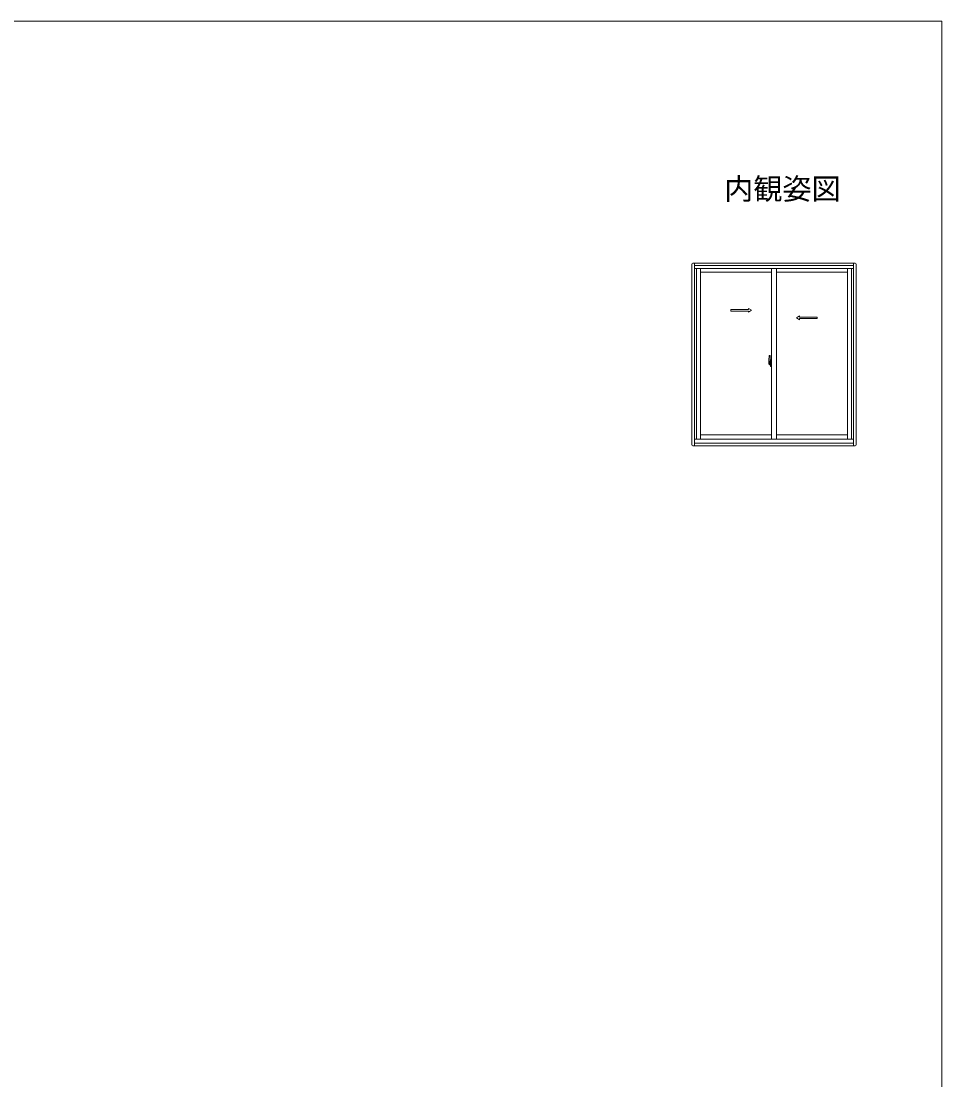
# Model space of a CAD drawing. Units: millimetres, scale not verified. Extents: x -495 to 495, y -800 to 801.
# Drawn here: x 21 to 495, y 214 to 760 of the extents above; entities that cross this region are included whole.
import ezdxf
from ezdxf.enums import TextEntityAlignment as Align

# ---------------------------------------------------------------- set-up
doc = ezdxf.new("R2010")
doc.units = ezdxf.units.MM
doc.header["$LTSCALE"] = 4
doc.linetypes.add('DASHED3', pattern=[4, 3, -1])
doc.layers.add('0-0_0', color=7, linetype='Continuous', lineweight=9)
doc.layers.add('0-4_YKK_12', color=4, linetype='Continuous', lineweight=9)
doc.layers.add('0-1_USER1', color=3, linetype='Continuous')
doc.styles.add('ＭＳ ゴシック', font='')
doc.styles.get('ＭＳ ゴシック').set_extended_font_data('MS Gothic')

msp = doc.modelspace()

# ---------------------------------------------------------------- linework, layer by layer
at = {"layer": '0-0_0'}
for p, q in [((-495, 760), (495, 760)), ((495, 760), (495, -800))]:
    msp.add_line(p, q, dxfattribs=at)
at = {"layer": '0-4_YKK_12'}
for p, q in [((366.199, 634.778), (366.199, 541.628)), ((450.399, 635.278), (366.699, 635.278)), ((367.549, 635.278), (367.549, 541.128)), ((449.549, 634.028), (367.549, 634.028)), ((449.549, 541.128), (449.549, 635.278)), ((450.899, 541.628), (450.899, 634.778)), ((449.549, 632.528), (367.549, 632.528)), ((368.549, 632.528), (368.549, 544.528)), ((370.649, 632.528), (370.649, 544.528)), ((407.299, 630.578), (370.649, 630.578)), ((407.299, 632.528), (407.299, 544.528)), ((409.799, 632.528), (409.799, 544.528)), ((446.449, 630.578), (409.799, 630.578)), ((446.449, 544.528), (446.449, 632.528)), ((448.549, 544.528), (448.549, 632.528)), ((386.272, 611.371), (395.439, 611.371)), ((386.272, 610.621), (386.272, 611.371)), ((395.439, 611.371), (395.439, 611.996)), ((395.439, 611.996), (396.939, 610.996)), ((386.272, 610.621), (395.439, 610.621)), ((395.439, 609.996), (396.939, 610.996)), ((395.439, 609.996), (395.439, 610.621)), ((421.66, 608.12), (420.16, 607.12)), ((421.66, 606.12), (420.16, 607.12)), ((421.66, 607.495), (421.66, 608.12)), ((430.727, 607.494), (421.66, 607.495)), ((421.66, 606.12), (421.66, 606.745)), ((430.727, 606.744), (421.66, 606.745)), ((430.727, 606.744), (430.727, 607.494)), ((405.818, 583.778), (407.473, 583.778)), ((405.899, 584.508), (405.899, 583.291)), ((406.142, 587.762), (406.574, 587.777)), ((406.409, 584.196), (406.409, 583.378)), ((406.584, 584.196), (406.409, 584.196)), ((406.424, 583.864), (406.409, 583.864)), ((406.424, 583.75), (406.424, 583.948)), ((406.424, 583.75), (406.524, 583.75)), ((406.424, 583.75), (406.424, 583.75)), ((406.424, 583.676), (406.424, 583.75)), ((406.524, 584.368), (406.524, 584.418)), ((406.524, 584.196), (406.524, 583.973)), ((406.524, 584.196), (406.524, 583.973)), ((406.599, 584.077), (406.524, 584.077)), ((406.524, 583.75), (406.524, 582.952)), ((406.694, 583.75), (406.524, 583.75)), ((406.524, 583.75), (406.524, 583.75)), ((406.524, 583.676), (406.524, 583.75)), ((406.584, 584.493), (406.584, 584.196)), ((406.599, 584.493), (406.584, 584.493)), ((406.599, 587.752), (406.599, 584.493)), ((406.599, 584.532), (406.599, 583.973)), ((406.599, 583.973), (406.599, 584.326)), ((406.599, 584.035), (406.599, 584.27)), ((406.599, 583.75), (406.599, 582.952)), ((406.599, 583.23), (406.599, 583.75)), ((406.624, 584.351), (406.724, 584.353)), ((406.724, 585.458), (406.724, 584.553)), ((406.849, 584.553), (406.724, 584.553)), ((406.724, 584.186), (406.724, 584.498)), ((406.749, 584.528), (406.749, 584.553)), ((406.874, 584.528), (406.749, 584.528)), ((406.874, 584.528), (406.749, 584.523)), ((406.773, 584.112), (406.773, 583.444)), ((406.849, 585.508), (406.774, 585.508)), ((406.784, 584.111), (406.784, 583.094)), ((407.269, 584.152), (406.809, 584.136)), ((406.849, 585.508), (406.849, 584.553)), ((406.849, 585.483), (406.874, 585.483)), ((406.874, 585.513), (407.299, 585.528)), ((406.874, 585.513), (406.874, 584.528)), ((406.874, 585.483), (406.874, 584.528)), ((406.954, 584.268), (406.954, 584.198)), ((407.139, 584.293), (406.979, 584.293)), ((406.979, 584.173), (407.139, 584.173)), ((407.164, 584.268), (407.164, 584.198)), ((407.284, 584.137), (407.284, 583.068)), ((407.284, 584.137), (407.284, 584.131)), ((407.299, 583.915), (407.284, 583.915)), ((407.299, 585.528), (407.299, 582.028)), ((405.948, 583.241), (406.154, 583.233)), ((406.154, 583.406), (406.154, 583.233)), ((406.369, 583.406), (406.154, 583.406)), ((406.189, 583.336), (406.154, 583.336)), ((406.189, 583.288), (406.424, 583.288)), ((406.189, 583.158), (406.189, 583.288)), ((406.189, 583.142), (406.189, 583.158)), ((406.189, 583.142), (406.478, 583.142)), ((406.299, 582.89), (406.299, 582.84)), ((406.487, 582.84), (406.299, 582.84)), ((406.324, 582.915), (406.487, 582.915)), ((406.369, 583.412), (406.369, 583.378)), ((406.409, 583.412), (406.369, 583.412)), ((406.424, 583.676), (406.524, 583.676)), ((406.424, 583.63), (406.424, 583.676)), ((406.424, 583.63), (406.524, 583.63)), ((406.424, 583.437), (406.424, 583.63)), ((406.424, 583.437), (406.524, 583.437)), ((406.424, 583.382), (406.424, 583.437)), ((406.424, 583.382), (406.524, 583.382)), ((406.424, 583.378), (406.424, 583.382)), ((406.524, 583.63), (406.524, 583.676)), ((406.524, 583.437), (406.524, 583.63)), ((406.524, 583.382), (406.524, 583.437)), ((406.524, 583.378), (406.524, 583.382)), ((406.524, 583.378), (406.524, 583.247)), ((406.524, 583.247), (406.524, 583.235)), ((406.524, 583.235), (406.524, 583.183)), ((406.724, 583.203), (406.624, 583.205)), ((406.724, 583.057), (406.724, 583.37)), ((406.724, 582.098), (406.724, 583.003)), ((406.849, 583.003), (406.724, 583.003)), ((406.874, 583.028), (406.749, 583.032)), ((406.749, 583.028), (406.749, 583.003)), ((406.874, 583.028), (406.749, 583.028)), ((406.849, 582.048), (406.774, 582.048)), ((406.809, 583.07), (407.269, 583.054)), ((406.849, 582.048), (406.849, 583.003)), ((406.849, 582.073), (406.874, 582.073)), ((406.874, 582.073), (406.874, 583.028)), ((406.874, 583.028), (406.874, 582.043)), ((406.874, 582.043), (407.299, 582.028)), ((407.299, 583.59), (407.284, 583.59)), ((370.649, 546.828), (407.299, 546.828)), ((446.449, 546.828), (409.799, 546.828)), ((366.699, 541.128), (450.399, 541.128)), ((367.549, 544.528), (449.549, 544.528)), ((367.549, 542.528), (449.549, 542.528))]:
    msp.add_line(p, q, dxfattribs=at)
at = {"layer": '0-4_YKK_12', "linetype": 'DASHED3'}
for p, q in [((406.487, 584.645), (406.099, 584.645)), ((406.099, 583.585), (406.099, 584.645)), ((406.124, 584.573), (406.487, 584.573)), ((406.124, 583.593), (406.124, 584.573)), ((406.524, 584.535), (406.524, 584.196)), ((406.099, 583.583), (406.099, 583.585)), ((406.101, 583.535), (406.099, 583.583)), ((406.1, 583.546), (406.099, 583.583))]:
    msp.add_line(p, q, dxfattribs=at)
at = {"layer": '0-4_YKK_12'}
for points in [[(406.524, 583.973), (406.694, 583.973), (406.694, 583.775)], [(406.524, 583.775), (406.694, 583.775), (406.694, 583.75)], [(406.773, 584.112), (406.772, 584.112), (406.764, 584.114), (406.754, 584.119), (406.742, 584.132), (406.729, 584.158), (406.724, 584.186)], [(406.189, 583.288), (406.189, 583.378), (406.424, 583.378), (406.524, 583.378)], [(406.299, 582.84), (406.278, 582.87), (406.267, 582.887)], [(406.521, 583.167), (406.518, 583.161), (406.514, 583.156), (406.503, 583.148), (406.488, 583.143), (406.47, 583.143), (406.459, 583.144), (406.448, 583.148), (406.425, 583.158), (406.424, 583.158)], [(406.724, 583.37), (406.725, 583.379), (406.732, 583.407), (406.739, 583.42), (406.748, 583.432), (406.757, 583.439), (406.767, 583.443), (406.773, 583.444)]]:
    msp.add_lwpolyline(points, dxfattribs=at)
for centre, radius, start, end in [((366.699, 634.778), 0.5, 90, 180), ((450.399, 634.778), 0.5, 0, 90), ((433.149, 584.465), 27.25, 173.14342, 179.90918), ((406.144, 587.712), 0.05, 92, 173.14342), ((406.574, 587.752), 0.025, 0, 92), ((406.624, 584.326), 0.025, 91, 180), ((406.774, 585.458), 0.05, 90, 180), ((406.749, 584.498), 0.025, 91.99999, 180), ((406.81, 584.11), 0.0254, 88.99206, 157.90245), ((406.979, 584.268), 0.025, 90, 180), ((406.979, 584.198), 0.025, 180, 270), ((407.139, 584.268), 0.025, 0, 90), ((407.139, 584.198), 0.025, 270, 0), ((405.949, 583.291), 0.05, 180, 268), ((407.048, 583.446), 0.933, 188.62914, 193.1575), ((407.407, 583.525), 1.307, 192.85144, 209.23122), ((407.048, 583.446), 0.933, 193.1575, 216.63292), ((407.01, 583.466), 0.88, 189.9821, 192.05297), ((407.01, 583.466), 0.88, 192.05297, 218.82619), ((406.324, 582.89), 0.025, 90, 180), ((406.43, 583.383), 0.095, 266.91231, 356.7406), ((406.487, 582.952), 0.0375, 270, 0), ((406.487, 582.952), 0.113, 270, 0), ((406.624, 583.23), 0.025, 180, 269.00002), ((406.749, 583.057), 0.025, 180, 268.00001), ((406.774, 582.098), 0.05, 180, 270), ((406.81, 583.096), 0.0256, 202.43823, 270.66726), ((366.699, 541.628), 0.5, 180, 270), ((450.399, 541.628), 0.5, 270, 0)]:
    msp.add_arc(centre, radius, start, end, dxfattribs=at)
at = {"layer": '0-4_YKK_12', "linetype": 'DASHED3'}
for centre, radius, start, end in [((406.124, 584.598), 0.025, 180, 270), ((406.487, 584.532), 0.113, 0, 90), ((406.487, 584.535), 0.0375, 0, 90), ((407.576, 583.583), 1.476, 179.91894, 190.81318), ((407.407, 583.525), 1.307, 179.5362, 192.85144), ((407.596, 583.552), 1.472, 178.42075, 189.33089)]:
    msp.add_arc(centre, radius, start, end, dxfattribs=at)
at = {"layer": '0-4_YKK_12'}
for centre, major_axis, ratio, start_param, end_param in [((406.524, 583.948), (0.1, 0), 0.251336, 1.5707963, 3.1415927), ((406.524, 583.75), (0.1, 0), 0.251336, 1.5707963, 3.1415927), ((406.81, 584.111), (-0.0236, 0.0086), 0.995692, 6.2803203, 6.6313047), ((407.269, 584.137), (0.0106, 0.011), 0.965668, 5.4977978, 7.1034794), ((406.424, 583.183), (0.1, 0), 0.637322, 6.0305051, 6.2831853), ((406.81, 583.094), (-0.0236, -0.0086), 0.995692, 5.9350659, 6.2860503), ((407.269, 583.069), (-0.0106, 0.011), 0.965668, 2.3212985, 3.9269802)]:
    msp.add_ellipse(centre, major_axis=major_axis, ratio=ratio, start_param=start_param, end_param=end_param, dxfattribs=at)

# ---------------------------------------------------------------- texts
at = {"layer": '0-1_USER1', "style": 'ＭＳ ゴシック'}
msp.add_text('内観姿図', height=11, dxfattribs=at).set_placement((382.873, 664.793), align=Align.BOTTOM_LEFT)

doc.saveas('drawing.dxf')
